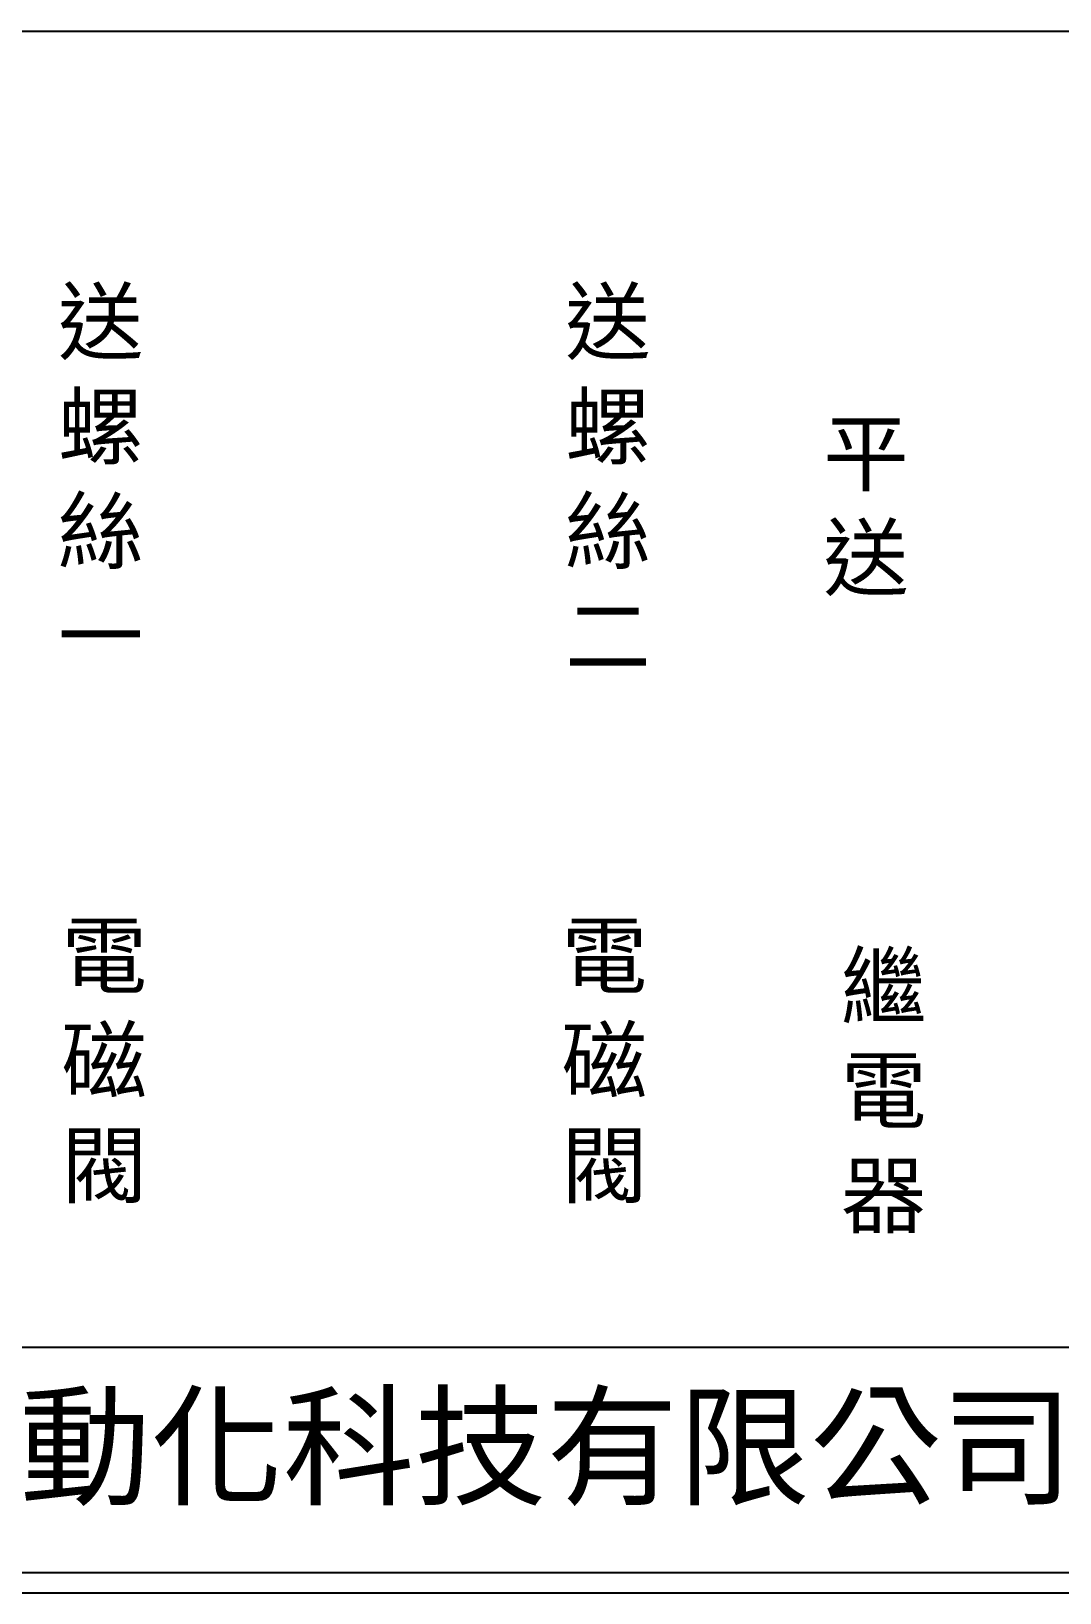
# Model space of a CAD drawing. Extents: x 926 to 1213, y 3 to 207.
# Drawn here: x 989.6 to 1053.5, y 3 to 100 of the extents above; entities that cross this region are included whole.
import ezdxf

# ---------------------------------------------------------------- set-up
doc = ezdxf.new("R2010")
doc.units = 0
doc.layers.add('圖框層', color=7, linetype='CONTINUOUS')
doc.layers.add('標尺寸層', color=3, linetype='CONTINUOUS')
doc.styles.add('CNS', font='romanc.shx', dxfattribs={"bigfont": 'chineset.shx'})
doc.styles.add('STSL', font='kaiu.ttf')

msp = doc.modelspace()

# ---------------------------------------------------------------- linework, layer by layer
at = {"layer": '圖框層', "color": 0}
for p, q in [((926.992, 18.25), (1211.493, 18.25)), ((926.992, 4.25), (1211.493, 4.25)), ((925.742, 3), (1212.742, 3))]:
    msp.add_line(p, q, dxfattribs=at)
at = {"layer": '標尺寸層', "color": 0}
msp.add_line((930.49, 99.958), (1208.361, 99.958), dxfattribs=at)

# ---------------------------------------------------------------- texts
at = {"layer": '圖框層', "color": 0, "style": 'STSL'}
msp.add_text('泓陞自動化科技有限公司', height=6, dxfattribs=at).set_placement((964.346, 9.076))
at = {"layer": '標尺寸層', "color": 7, "char_height": 3.9, "width": 2.84806, "attachment_point": 5, "style": 'CNS'}
for s, insert in [('{\\fDFKai-SB|b0|i0|c136|p65;送螺絲一}', (993.95, 72.165)), ('{\\fDFKai-SB|b0|i0|c136|p65;送螺絲二}', (1025.457, 72.165)), ('{\\fDFKai-SB|b0|i0|c136|p65;平送}', (1041.49, 70.296))]:
    msp.add_mtext(s, dxfattribs=dict(at, insert=insert))
at = {"layer": '標尺寸層', "color": 0, "char_height": 3.9, "width": 8.6627, "attachment_point": 5, "style": 'CNS'}
for s, insert in [('{\\fDFKai-SB|b0|i0|c136|p65;電磁閥}', (994.172, 35.841)), ('{\\fDFKai-SB|b0|i0|c136|p65;電磁閥}', (1025.237, 35.841)), ('{\\fDFKai-SB|b0|i0|c136|p65;繼電器}', (1042.587, 33.971))]:
    msp.add_mtext(s, dxfattribs=dict(at, insert=insert))

doc.saveas('drawing.dxf')
